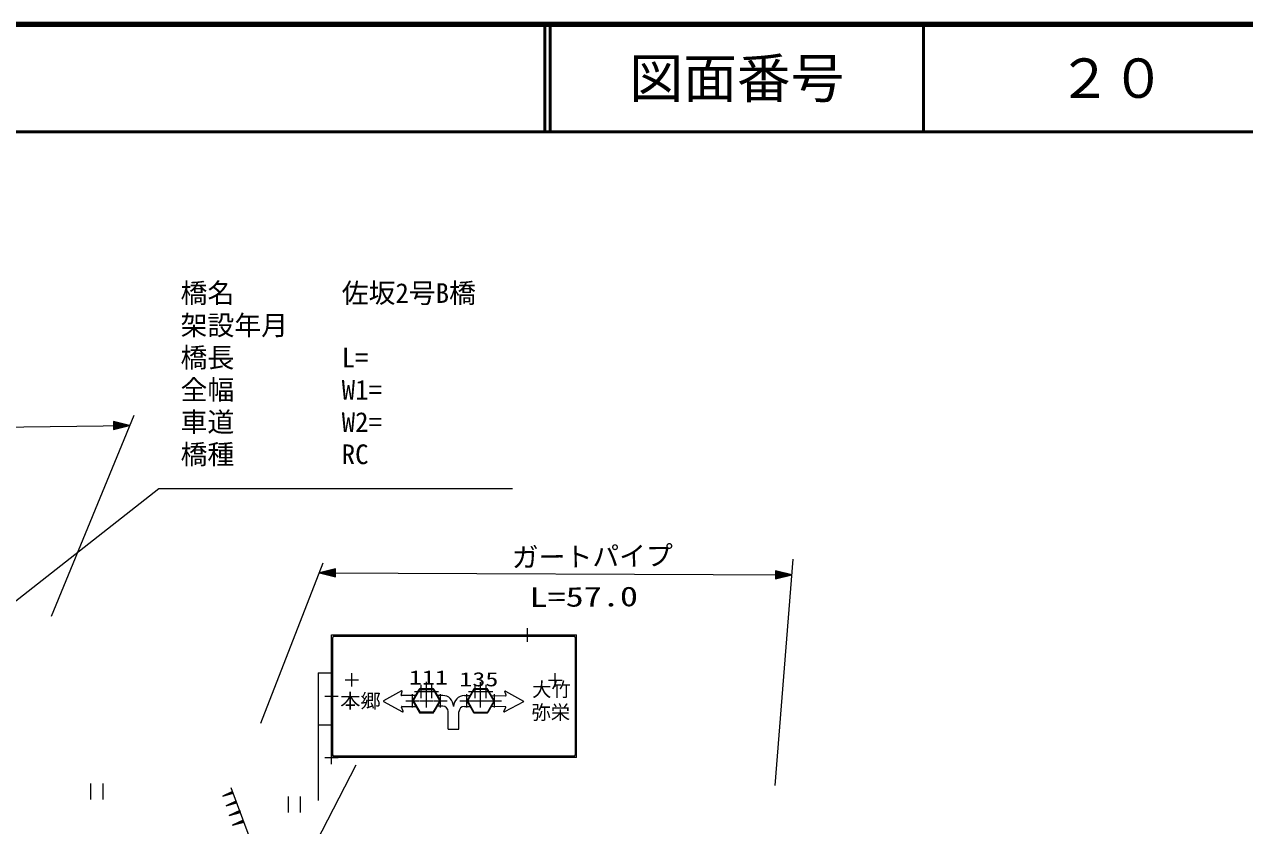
# Model space of a CAD drawing. Units: millimetres, scale not verified. Extents: x -2145 to 637855, y -94315 to 265685.
# Drawn here: x 418158 to 531742, y 191150 to 265685 of the extents above; entities that cross this region are included whole.
import ezdxf
from ezdxf.enums import TextEntityAlignment as Align

# ---------------------------------------------------------------- set-up
doc = ezdxf.new("R2010")
doc.units = ezdxf.units.MM
doc.header["$LTSCALE"] = 1000
for name, color, linetype, lineweight in [('M-STR-HTXT', 7, 'Continuous', 13), ('M-TTL', 2, 'Continuous', 140), ('M-TTL-LINE', 7, 'Continuous', 50), ('S-BGD', 7, 'Continuous', 13), ('S-BGD-HTXT', 6, 'Continuous', 13)]:
    doc.layers.add(name, color=color, linetype=linetype, lineweight=lineweight)
doc.layers.add('M-TTL-TXT', color=7, linetype='Continuous')
doc.styles.add('ＭＳ ゴシック', font='')
doc.styles.get('ＭＳ ゴシック').set_extended_font_data('MS Gothic')

# ---------------------------------------------------------------- blocks, each defined once
blk = doc.blocks.new('BUHIN363')
at = {"color": 7, "linetype": 'Continuous', "lineweight": 13}
for p, q in [((452, 168), (-377, -140)), ((-171, -42), (445, 186)), ((-157, -80), (459, 149)), ((438, 205), (42, 58)), ((465, 135), (68, -12)), ((249, 156), (432, 224)), ((290, 46), (472, 114))]:
    blk.add_line(p, q, dxfattribs=at)
blk.add_lwpolyline([(442, 246), (-469, -174), (496, 101)], close=True, dxfattribs=at)
blk = doc.blocks.new('BUHIN364')
at = {"color": 7, "linetype": 'Continuous', "lineweight": 13}
for p, q in [((498, 185), (-415, -154)), ((-188, -46), (490, 205)), ((-173, -88), (505, 164)), ((482, 226), (47, 64)), ((511, 148), (75, -13)), ((274, 172), (475, 246)), ((319, 51), (520, 125))]:
    blk.add_line(p, q, dxfattribs=at)
blk.add_lwpolyline([(486, 271), (-516, -191), (545, 111)], close=True, dxfattribs=at)
blk = doc.blocks.new('plus')
at = {"color": 0, "linetype": 'Continuous', "lineweight": -2}
for p, q in [((-1.25, 0), (1.25, 0)), ((0, -1.25), (0, 1.25))]:
    blk.add_line(p, q, dxfattribs=at)
blk = doc.blocks.new('BUHIN252')
at = {"color": 7, "linetype": 'Continuous', "lineweight": 13}
for p, q in [((-578, 750), (-578, -750)), ((574, -750), (574, 750))]:
    blk.add_line(p, q, dxfattribs=at)

msp = doc.modelspace()

# ---------------------------------------------------------------- linework, layer by layer
at = {"layer": 'M-TTL'}
msp.add_line((637855, 265685), (-2145, 265685), dxfattribs=at)
at = {"layer": 'M-TTL-LINE'}
for p, q in [((466601, 265685), (466601, 255685)), ((467101, 265685), (467101, 255685)), ((501851, 265685), (501851, 255685)), ((-2145, 255685), (637855, 255685))]:
    msp.add_line(p, q, dxfattribs=at)
at = {"layer": 'S-BGD'}
for p, q in [((446740, 197483), (446740, 208883)), ((446740, 208883), (469540, 208883)), ((446860, 197603), (446860, 208643)), ((446980, 208763), (469300, 208763)), ((469420, 208643), (469420, 197723)), ((469540, 197483), (469540, 208883)), ((445505, 205363), (445505, 193488)), ((445505, 205363), (446740, 205363)), ((453265, 203678), (451594, 202748)), ((453221, 203290), (453317, 203637)), ((454311, 202813), (454904, 203838)), ((454372, 202788), (454955, 203798)), ((454990, 203888), (456174, 203888)), ((454999, 203823), (456165, 203823)), ((456208, 203798), (456792, 202788)), ((456260, 203838), (456853, 202813)), ((459952, 203822), (459359, 202797)), ((460004, 203782), (459420, 202772)), ((461222, 203872), (460039, 203872)), ((461213, 203807), (460047, 203807)), ((461841, 202772), (461257, 203782)), ((461901, 202797), (461309, 203822)), ((462991, 203274), (462895, 203621)), ((462947, 203662), (464618, 202732)), ((451595, 202684), (453366, 201738)), ((454568, 203258), (453256, 203244)), ((453281, 202225), (454585, 202238)), ((454311, 202713), (454904, 201688)), ((454372, 202738), (454955, 201728)), ((456792, 202738), (456208, 201728)), ((456853, 202713), (456260, 201688)), ((457098, 203256), (456610, 203256)), ((457110, 202256), (456610, 202256)), ((459110, 203237), (459610, 203237)), ((459110, 202237), (459610, 202237)), ((459359, 202697), (459952, 201672)), ((459420, 202722), (460004, 201712)), ((461841, 202722), (461257, 201712)), ((461901, 202697), (461309, 201672)), ((462931, 202209), (461627, 202223)), ((461644, 203243), (462956, 203229)), ((464618, 202669), (462846, 201722)), ((453416, 201784), (453249, 202175)), ((454990, 201638), (456174, 201638)), ((456165, 201703), (454999, 201703)), ((457610, 200128), (457610, 201756)), ((458610, 200128), (458610, 201737)), ((461222, 201622), (460039, 201622)), ((460047, 201687), (461213, 201687)), ((462796, 201768), (462964, 202159)), ((446860, 200480), (445505, 200480)), ((457610, 200128), (458610, 200128)), ((469540, 197483), (446740, 197483)), ((469300, 197603), (446980, 197603)), ((437388, 194692), (440377, 186630))]:
    msp.add_line(p, q, dxfattribs=at)
for centre, radius, start, end in [((446980, 208643), 120, 90, 180), ((469300, 208643), 120, 0, 90), ((453283, 203646), 36, 344.49139, 119.10198), ((454990, 203788), 100, 90, 149.96338), ((454999, 203773), 50, 90, 149.96338), ((456165, 203773), 50, 30.03671, 90), ((456174, 203788), 100, 30.03671, 90), ((460038, 203772), 100, 90, 149.96329), ((460047, 203757), 50, 90, 149.96329), ((461213, 203757), 50, 30.03662, 90), ((461222, 203772), 100, 30.03662, 90), ((462929, 203631), 36, 60.89802, 195.50861), ((451611, 202716), 36, 119.10198, 241.88446), ((453256, 203280), 36, 164.49139, 270.60425), ((453282, 202189), 36, 90.60424, 203.21407), ((454397, 202763), 100, 149.96338, 210.0369), ((454415, 202763), 50, 149.96338, 210.0369), ((456749, 202763), 50, 329.96333, 30.03671), ((456766, 202763), 100, 329.96333, 30.03671), ((457098, 202256), 1000, 0, 90), ((457110, 201756), 500, 0, 90), ((459110, 202237), 1000, 90, 180), ((459110, 201737), 500, 90, 180), ((459446, 202747), 100, 149.96329, 210.03667), ((459463, 202747), 50, 149.96329, 210.03667), ((461797, 202747), 50, 329.9631, 30.03662), ((461815, 202747), 100, 329.9631, 30.03662), ((462930, 202173), 36, 336.78593, 89.39576), ((462956, 203265), 36, 269.39575, 15.50861), ((464601, 202700), 36, 298.11554, 60.89802), ((453383, 201769), 36, 241.88446, 23.21411), ((454990, 201738), 100, 210.0369, 270), ((454999, 201753), 50, 210.0369, 270), ((456165, 201753), 50, 270, 329.96333), ((456174, 201738), 100, 270, 329.96333), ((460038, 201722), 100, 210.03667, 270), ((460047, 201737), 50, 210.03667, 270), ((461213, 201737), 50, 270, 329.9631), ((461222, 201722), 100, 270, 329.9631), ((462829, 201754), 36, 156.78589, 298.11554), ((446980, 197723), 120, 180, 270), ((469300, 197723), 120, 270, 0)]:
    msp.add_arc(centre, radius, start, end, dxfattribs=at)
at = {"layer": 'S-BGD-HTXT'}
for p, q in [((356770, 227418), (427948, 228367)), ((428329, 229292), (420651, 210615)), ((489703, 215925), (488020, 194883)), ((440177, 200664), (445983, 215594)), ((445620, 214662), (489587, 214469)), ((437319, 174148), (449055, 196812))]:
    msp.add_line(p, q, dxfattribs=at)
for points in [[(427948, 228367), (426452, 228755), (426445, 228005)], [(427641, 228369), (426540, 228116), (426545, 228641)], [(427491, 228371), (426597, 228172), (426600, 228584)], [(427337, 228372), (426653, 228228), (426656, 228528)], [(427187, 228373), (426710, 228284), (426712, 228471)], [(445620, 214662), (447119, 214280), (447122, 215030)], [(445928, 214661), (447028, 214918), (447025, 214393)], [(446078, 214660), (446971, 214862), (446969, 214450)], [(446231, 214659), (446915, 214806), (446913, 214506)], [(446381, 214659), (446858, 214750), (446857, 214563)], [(489587, 214469), (488088, 214851), (488085, 214101)], [(489279, 214471), (488179, 214213), (488182, 214738)], [(489129, 214471), (488236, 214269), (488238, 214681)], [(488975, 214472), (488292, 214325), (488294, 214625)], [(488825, 214473), (488349, 214381), (488350, 214568)]]:
    msp.add_lwpolyline(points, close=True, dxfattribs=at)
for points in [[(427795, 228368), (426483, 228060), (426489, 228698), (427791, 228368)], [(426767, 228377), (427034, 228375), (426767, 228339), (426768, 228414), (427034, 228375)], [(445774, 214661), (447084, 214974), (447081, 214337), (445778, 214661)], [(446801, 214657), (446535, 214658), (446802, 214694), (446801, 214619), (446535, 214658)], [(489433, 214470), (488123, 214157), (488126, 214794), (489429, 214470)], [(488405, 214474), (488672, 214473), (488405, 214437), (488406, 214512), (488672, 214473)]]:
    msp.add_lwpolyline(points, dxfattribs=at)
at = {"layer": 'S-BGD-HTXT', "color": 7}
msp.add_lwpolyline([(395618, 195000), (430687, 222506), (463601, 222506)], dxfattribs=at)

# ---------------------------------------------------------------- block references
at = {"layer": 'S-BGD', "color": 144, "xscale": 500, "yscale": 500}
for p in [(464980, 208883), (446740, 203183), (446740, 197483)]:
    msp.add_blockref('plus', p, dxfattribs=at)
at = {"layer": 'S-BGD', "xscale": 500, "yscale": 500}
for p in [(448629, 204710), (467580, 204692)]:
    msp.add_blockref('plus', p, dxfattribs=at)
at = {"layer": 'S-BGD', "color": 6, "xscale": 500, "yscale": 500}
for p in [(455582, 203888), (455582, 203888), (460630, 203872), (460630, 203872), (454282, 202763), (455082, 203629), (455582, 202763), (456082, 203629), (456882, 202763), (459330, 202747), (460130, 203613), (460630, 202747), (461130, 203613), (461930, 202747)]:
    msp.add_blockref('plus', p, dxfattribs=at)
at = {"layer": 'S-BGD'}
for name, p in [('BUHIN252', (424902, 194327)), ('BUHIN363', (437084, 194070)), ('BUHIN363', (437402, 193169)), ('BUHIN252', (443286, 193112)), ('BUHIN364', (437721, 192268)), ('BUHIN364', (438040, 191368))]:
    msp.add_blockref(name, p, dxfattribs=at)

# ---------------------------------------------------------------- texts
at = {"layer": 'M-STR-HTXT', "style": 'ＭＳ ゴシック'}
for s, p in [('橋名\u3000\u3000\u3000\u3000佐坂2号B橋', (432693, 239227)), ('架設年月\u3000\u3000', (432693, 236227)), ('橋長\u3000\u3000\u3000\u3000L=', (432693, 233227)), ('全幅\u3000\u3000\u3000\u3000W1=', (432693, 230227)), ('車道\u3000\u3000\u3000\u3000W2=', (432693, 227227)), ('橋種\u3000\u3000\u3000\u3000RC', (432693, 224227))]:
    msp.add_text(s, height=1833, dxfattribs=at).set_placement(p, align=Align.BOTTOM_LEFT)
at = {"layer": 'M-TTL-TXT', "style": 'ＭＳ ゴシック'}
for s, p in [('図面番号', (484476, 260685)), ('２０', (519351, 260685))]:
    msp.add_text(s, height=3666, dxfattribs=at).set_placement(p, align=Align.MIDDLE_CENTER)
at = {"layer": 'S-BGD', "style": 'ＭＳ ゴシック'}
for s, width, p in [('111', 1.35, (453948, 203874)), ('135', 1.35, (458641, 203709)), ('本郷 ', 1.05, (447550, 201690))]:
    msp.add_text(s, height=1320, dxfattribs=dict(at, width=width)).set_placement(p, align=Align.BOTTOM_LEFT)
for s, p in [('大竹', (465416, 202752)), ('弥栄', (465354, 200628))]:
    msp.add_text(s, height=1320, dxfattribs=at).set_placement(p, align=Align.BOTTOM_LEFT)
at = {"layer": 'S-BGD-HTXT', "style": 'ＭＳ ゴシック'}
msp.add_text('ガートパイプ', height=1833, rotation=0.7, dxfattribs=at).set_placement((463542, 214637), align=Align.BOTTOM_LEFT)
at = {"layer": 'S-BGD-HTXT', "style": 'ＭＳ ゴシック', "width": 1.35}
msp.add_text('L=57.0', height=1833, rotation=0.4, dxfattribs=at).set_placement((465186, 210938), align=Align.BOTTOM_LEFT)

doc.saveas('drawing.dxf')
